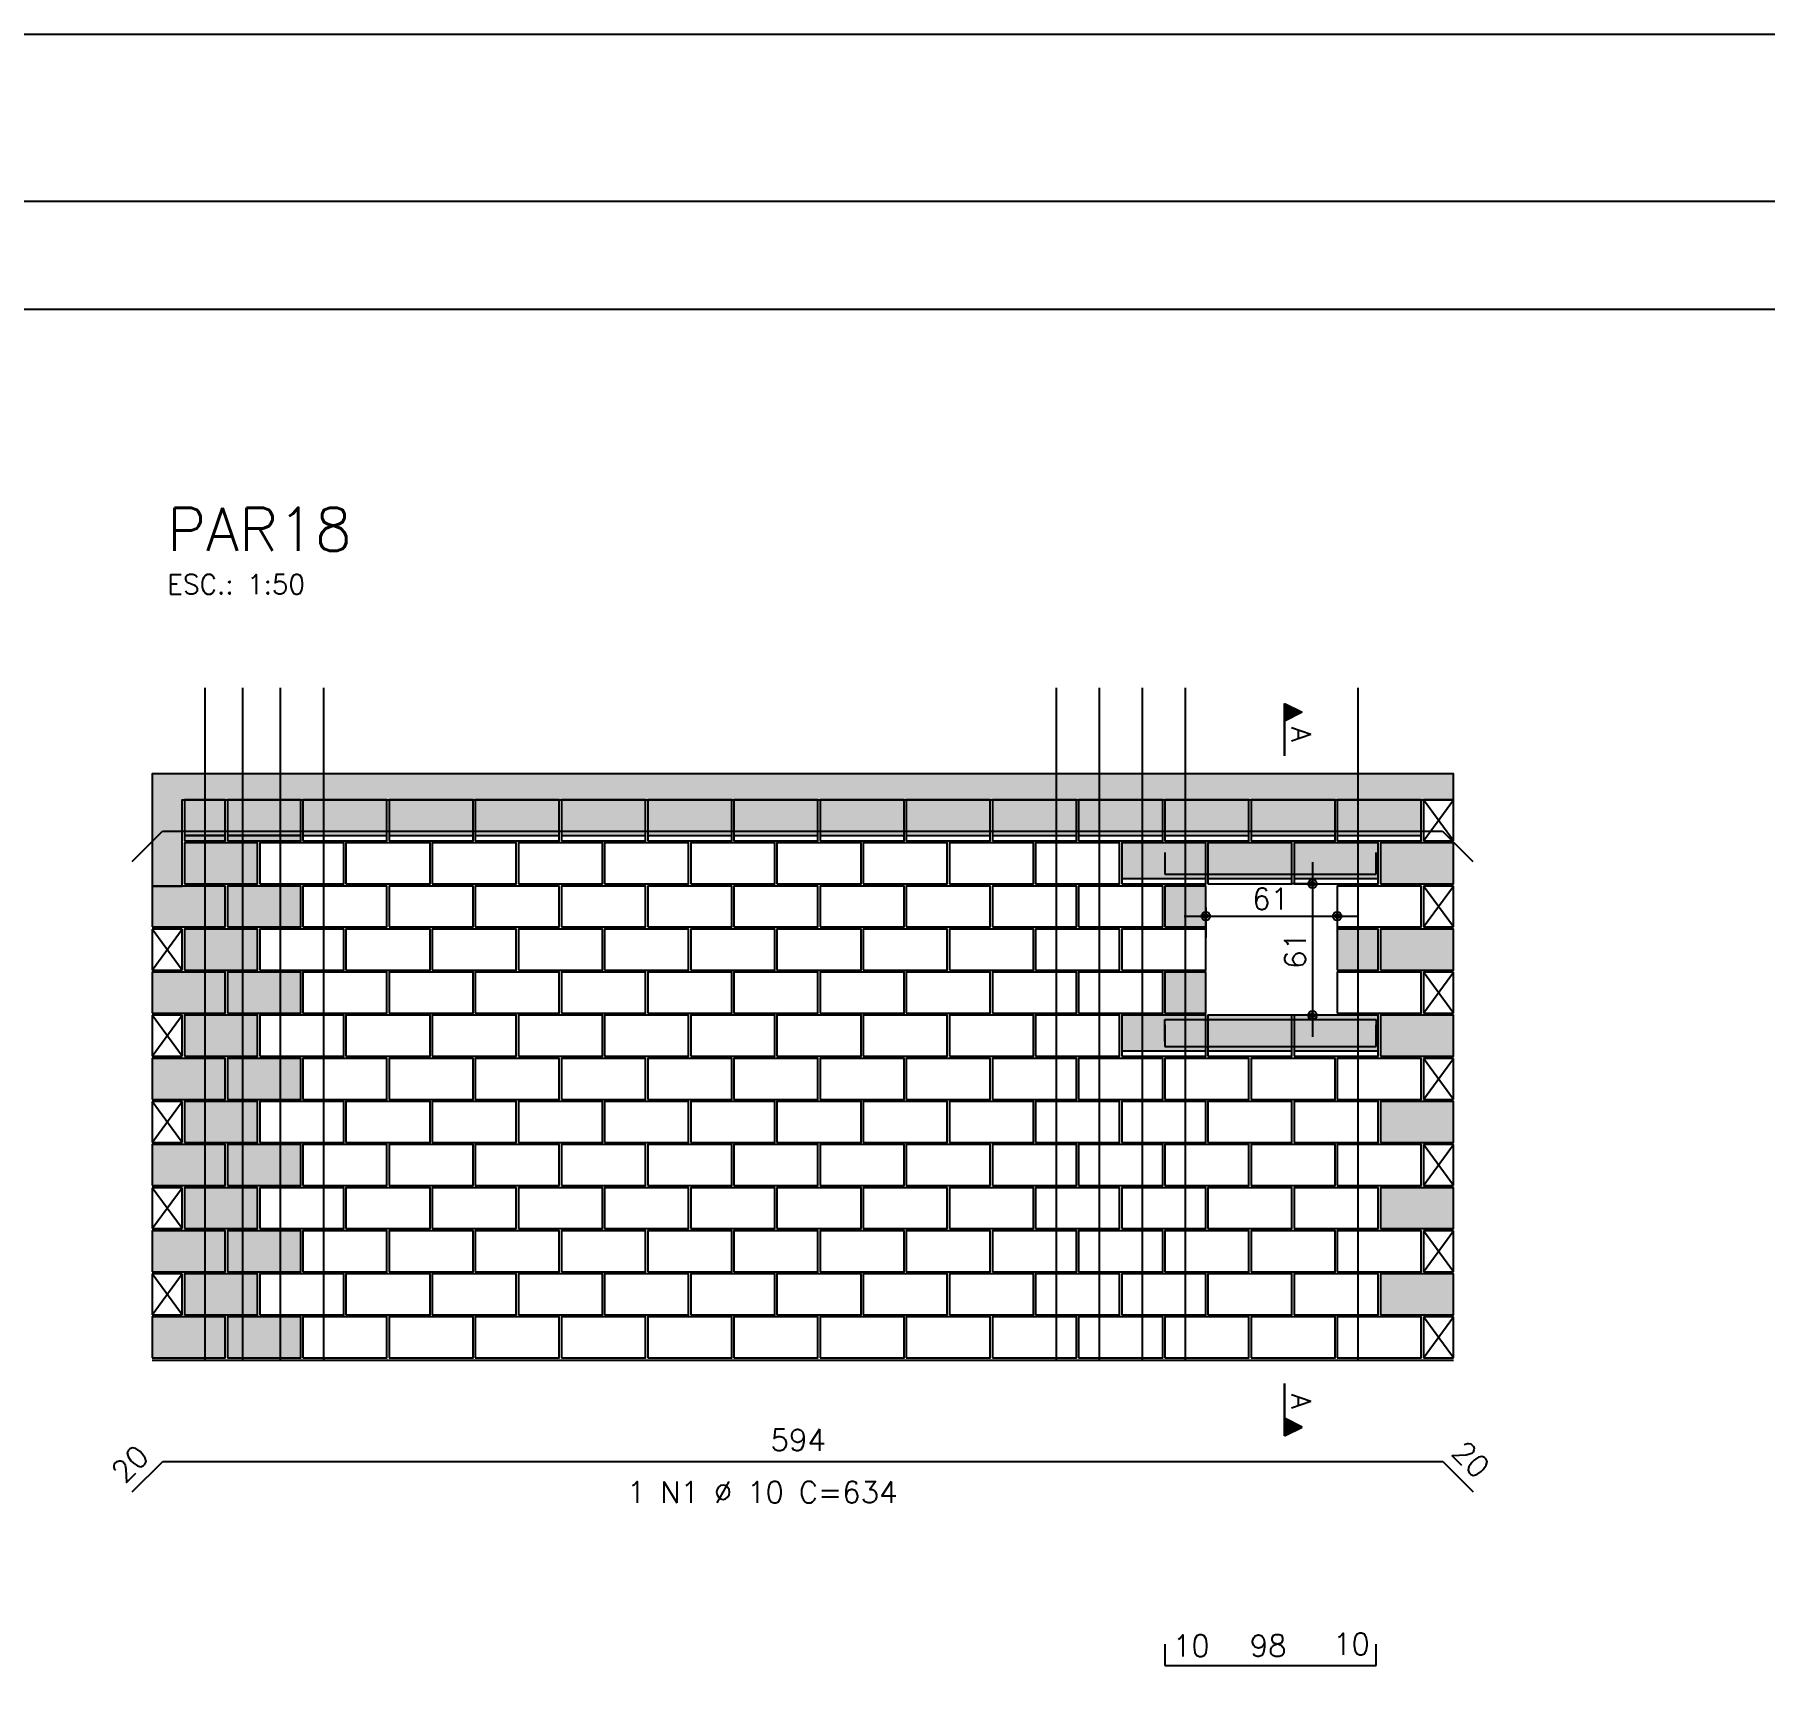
# Model space of a CAD drawing. Extents: x -1.9 to 86, y -1.6 to 61.
# Drawn here: x 48.91 to 64.97, y 45.73 to 60.95 of the extents above; entities that cross this region are included whole.
import ezdxf

# ---------------------------------------------------------------- set-up
doc = ezdxf.new("R2010")
doc.units = 0
doc.header["$MEASUREMENT"] = 0
doc.linetypes.add('HIDDEN', pattern=[9.525, 6.35, -3.175])
doc.layers.get('Defpoints').update_dxf_attribs({"linetype": 'CONTINUOUS'})
for name, color, linetype in [('ARQ_FOLHA', 7, 'CONTINUOUS'), ('PENA_01', 1, 'CONTINUOUS'), ('PENA_02', 2, 'CONTINUOUS'), ('PENA_03', 3, 'CONTINUOUS'), ('PENA_05', 5, 'CONTINUOUS'), ('PENA_06', 6, 'CONTINUOUS'), ('PENA_09', 254, 'CONTINUOUS'), ('PENA_11', 252, 'CONTINUOUS'), ('PENA_21', 100, 'CONTINUOUS'), ('PENA_23', 50, 'CONTINUOUS')]:
    doc.layers.add(name, color=color, linetype=linetype)
doc.styles.get("Standard").update_dxf_attribs({"font": 'ROMANS.SHX'})

msp = doc.modelspace()

# ---------------------------------------------------------------- linework, layer by layer
at = {"layer": 'ARQ_FOLHA', "color": 1}
for points in [[(0, 0), (84.1, 0), (84.1, 59.4), (0, 59.4)], [(2.5, 1), (83.1, 1), (83.1, 58.4), (2.5, 58.4)]]:
    msp.add_lwpolyline(points, close=True, dxfattribs=at)
at = {"layer": 'Defpoints', "color": 8, "linetype": 'HIDDEN', "ltscale": 100}
msp.add_lwpolyline([(-1.95, 60.95), (-1.95, -1.55), (86.05, -1.55), (86.05, 60.95)], close=True, dxfattribs=at)
at = {"layer": 'PENA_01', "linetype": 'Continuous'}
for p, q in [((50.304, 53.518), (50.684, 53.518)), ((50.704, 53.518), (51.384, 53.518)), ((51.404, 53.518), (52.184, 53.518)), ((52.204, 53.518), (52.984, 53.518)), ((53.004, 53.518), (53.784, 53.518)), ((53.804, 53.518), (54.584, 53.518)), ((54.604, 53.518), (55.384, 53.518)), ((55.404, 53.518), (56.184, 53.518)), ((56.204, 53.518), (56.984, 53.518)), ((57.004, 53.518), (57.784, 53.518)), ((57.804, 53.518), (58.584, 53.518)), ((58.604, 53.518), (59.384, 53.518)), ((59.404, 53.518), (60.184, 53.518)), ((60.204, 53.518), (60.984, 53.518)), ((61.004, 53.518), (61.784, 53.518)), ((60.774, 53.268), (60.774, 51.648)), ((59.004, 53.118), (59.784, 53.118)), ((59.804, 53.118), (60.584, 53.118)), ((60.794, 53.068), (60.574, 53.068)), ((60.604, 53.118), (61.384, 53.118)), ((59.784, 52.848), (59.784, 52.569)), ((61.004, 52.848), (61.004, 52.569)), ((59.584, 52.769), (61.204, 52.769)), ((60.794, 51.848), (60.574, 51.848)), ((59.004, 51.518), (59.784, 51.518)), ((59.804, 51.518), (60.584, 51.518)), ((60.604, 51.518), (61.384, 51.518))]:
    msp.add_line(p, q, dxfattribs=at)
at = {"layer": 'PENA_02', "linetype": 'Continuous'}
for p, q in [((62.084, 53.848), (61.804, 53.848)), ((61.804, 53.848), (61.804, 53.468)), ((62.084, 53.468), (62.084, 53.848)), ((61.804, 53.468), (62.084, 53.468)), ((62.084, 53.048), (61.804, 53.048)), ((61.804, 53.048), (61.804, 52.668)), ((62.084, 52.668), (62.084, 53.048)), ((61.804, 52.668), (62.084, 52.668)), ((50.284, 52.648), (50.004, 52.648)), ((50.004, 52.648), (50.004, 52.268)), ((50.284, 52.268), (50.284, 52.648)), ((50.004, 52.268), (50.284, 52.268)), ((62.084, 52.248), (61.804, 52.248)), ((61.804, 52.248), (61.804, 51.868)), ((62.084, 51.868), (62.084, 52.248)), ((61.804, 51.868), (62.084, 51.868)), ((50.284, 51.848), (50.004, 51.848)), ((50.004, 51.848), (50.004, 51.468)), ((50.284, 51.468), (50.284, 51.848)), ((50.004, 51.468), (50.284, 51.468)), ((62.084, 51.448), (61.804, 51.448)), ((61.804, 51.448), (61.804, 51.068)), ((62.084, 51.068), (62.084, 51.448)), ((61.804, 51.068), (62.084, 51.068)), ((50.284, 51.048), (50.004, 51.048)), ((50.004, 51.048), (50.004, 50.668)), ((50.284, 50.668), (50.284, 51.048)), ((50.004, 50.668), (50.284, 50.668)), ((62.084, 50.648), (61.804, 50.648)), ((61.804, 50.648), (61.804, 50.268)), ((62.084, 50.268), (62.084, 50.648)), ((61.804, 50.268), (62.084, 50.268)), ((50.284, 50.248), (50.004, 50.248)), ((50.004, 50.248), (50.004, 49.868)), ((50.284, 49.868), (50.284, 50.248)), ((50.004, 49.868), (50.284, 49.868)), ((62.084, 49.848), (61.804, 49.848)), ((61.804, 49.848), (61.804, 49.468)), ((62.084, 49.468), (62.084, 49.848)), ((61.804, 49.468), (62.084, 49.468)), ((50.284, 49.448), (50.004, 49.448)), ((50.004, 49.448), (50.004, 49.068)), ((50.284, 49.068), (50.284, 49.448)), ((50.004, 49.068), (50.284, 49.068)), ((62.084, 49.048), (61.804, 49.048)), ((61.804, 49.048), (61.804, 48.668)), ((62.084, 48.668), (62.084, 49.048)), ((50.004, 48.648), (62.084, 48.648)), ((61.804, 48.668), (62.084, 48.668))]:
    msp.add_line(p, q, dxfattribs=at)
for points in [[(62.084, 53.848), (62.084, 54.088), (50.004, 54.088), (50.004, 53.048), (50.284, 53.048), (50.284, 53.848), (62.084, 53.848)], [(50.304, 53.468), (50.684, 53.468), (50.684, 53.848), (50.304, 53.848), (50.304, 53.468)], [(50.704, 53.468), (51.384, 53.468), (51.384, 53.848), (50.704, 53.848), (50.704, 53.468)], [(51.404, 53.468), (52.184, 53.468), (52.184, 53.848), (51.404, 53.848), (51.404, 53.468)], [(52.204, 53.468), (52.984, 53.468), (52.984, 53.848), (52.204, 53.848), (52.204, 53.468)], [(53.004, 53.468), (53.784, 53.468), (53.784, 53.848), (53.004, 53.848), (53.004, 53.468)], [(53.804, 53.468), (54.584, 53.468), (54.584, 53.848), (53.804, 53.848), (53.804, 53.468)], [(54.604, 53.468), (55.384, 53.468), (55.384, 53.848), (54.604, 53.848), (54.604, 53.468)], [(55.404, 53.468), (56.184, 53.468), (56.184, 53.848), (55.404, 53.848), (55.404, 53.468)], [(56.204, 53.468), (56.984, 53.468), (56.984, 53.848), (56.204, 53.848), (56.204, 53.468)], [(57.004, 53.468), (57.784, 53.468), (57.784, 53.848), (57.004, 53.848), (57.004, 53.468)], [(57.804, 53.468), (58.584, 53.468), (58.584, 53.848), (57.804, 53.848), (57.804, 53.468)], [(58.604, 53.468), (59.384, 53.468), (59.384, 53.848), (58.604, 53.848), (58.604, 53.468)], [(59.404, 53.468), (60.184, 53.468), (60.184, 53.848), (59.404, 53.848), (59.404, 53.468)], [(60.204, 53.468), (60.984, 53.468), (60.984, 53.848), (60.204, 53.848), (60.204, 53.468)], [(61.004, 53.468), (61.784, 53.468), (61.784, 53.848), (61.004, 53.848), (61.004, 53.468)], [(50.304, 53.068), (50.984, 53.068), (50.984, 53.448), (50.304, 53.448), (50.304, 53.068)], [(51.004, 53.068), (51.784, 53.068), (51.784, 53.448), (51.004, 53.448), (51.004, 53.068)], [(51.804, 53.068), (52.584, 53.068), (52.584, 53.448), (51.804, 53.448), (51.804, 53.068)], [(52.604, 53.068), (53.384, 53.068), (53.384, 53.448), (52.604, 53.448), (52.604, 53.068)], [(53.404, 53.068), (54.184, 53.068), (54.184, 53.448), (53.404, 53.448), (53.404, 53.068)], [(54.204, 53.068), (54.984, 53.068), (54.984, 53.448), (54.204, 53.448), (54.204, 53.068)], [(55.004, 53.068), (55.784, 53.068), (55.784, 53.448), (55.004, 53.448), (55.004, 53.068)], [(55.804, 53.068), (56.584, 53.068), (56.584, 53.448), (55.804, 53.448), (55.804, 53.068)], [(56.604, 53.068), (57.384, 53.068), (57.384, 53.448), (56.604, 53.448), (56.604, 53.068)], [(57.404, 53.068), (58.184, 53.068), (58.184, 53.448), (57.404, 53.448), (57.404, 53.068)], [(58.204, 53.068), (58.984, 53.068), (58.984, 53.448), (58.204, 53.448), (58.204, 53.068)], [(59.004, 53.068), (59.784, 53.068), (59.784, 53.448), (59.004, 53.448), (59.004, 53.068)], [(59.804, 53.068), (60.584, 53.068), (60.584, 53.448), (59.804, 53.448), (59.804, 53.068)], [(60.604, 53.068), (61.384, 53.068), (61.384, 53.448), (60.604, 53.448), (60.604, 53.068)], [(61.404, 53.068), (62.084, 53.068), (62.084, 53.448), (61.404, 53.448), (61.404, 53.068)], [(50.004, 52.668), (50.684, 52.668), (50.684, 53.048), (50.004, 53.048), (50.004, 52.668)], [(50.704, 52.668), (51.384, 52.668), (51.384, 53.048), (50.704, 53.048), (50.704, 52.668)], [(51.404, 52.668), (52.184, 52.668), (52.184, 53.048), (51.404, 53.048), (51.404, 52.668)], [(52.204, 52.668), (52.984, 52.668), (52.984, 53.048), (52.204, 53.048), (52.204, 52.668)], [(53.004, 52.668), (53.784, 52.668), (53.784, 53.048), (53.004, 53.048), (53.004, 52.668)], [(53.804, 52.668), (54.584, 52.668), (54.584, 53.048), (53.804, 53.048), (53.804, 52.668)], [(54.604, 52.668), (55.384, 52.668), (55.384, 53.048), (54.604, 53.048), (54.604, 52.668)], [(55.404, 52.668), (56.184, 52.668), (56.184, 53.048), (55.404, 53.048), (55.404, 52.668)], [(56.204, 52.668), (56.984, 52.668), (56.984, 53.048), (56.204, 53.048), (56.204, 52.668)], [(57.004, 52.668), (57.784, 52.668), (57.784, 53.048), (57.004, 53.048), (57.004, 52.668)], [(57.804, 52.668), (58.584, 52.668), (58.584, 53.048), (57.804, 53.048), (57.804, 52.668)], [(58.604, 52.668), (59.384, 52.668), (59.384, 53.048), (58.604, 53.048), (58.604, 52.668)], [(59.404, 52.668), (59.784, 52.668), (59.784, 53.048), (59.404, 53.048), (59.404, 52.668)], [(61.004, 52.668), (61.784, 52.668), (61.784, 53.048), (61.004, 53.048), (61.004, 52.668)], [(50.304, 52.268), (50.984, 52.268), (50.984, 52.648), (50.304, 52.648), (50.304, 52.268)], [(51.004, 52.268), (51.784, 52.268), (51.784, 52.648), (51.004, 52.648), (51.004, 52.268)], [(51.804, 52.268), (52.584, 52.268), (52.584, 52.648), (51.804, 52.648), (51.804, 52.268)], [(52.604, 52.268), (53.384, 52.268), (53.384, 52.648), (52.604, 52.648), (52.604, 52.268)], [(53.404, 52.268), (54.184, 52.268), (54.184, 52.648), (53.404, 52.648), (53.404, 52.268)], [(54.204, 52.268), (54.984, 52.268), (54.984, 52.648), (54.204, 52.648), (54.204, 52.268)], [(55.004, 52.268), (55.784, 52.268), (55.784, 52.648), (55.004, 52.648), (55.004, 52.268)], [(55.804, 52.268), (56.584, 52.268), (56.584, 52.648), (55.804, 52.648), (55.804, 52.268)], [(56.604, 52.268), (57.384, 52.268), (57.384, 52.648), (56.604, 52.648), (56.604, 52.268)], [(57.404, 52.268), (58.184, 52.268), (58.184, 52.648), (57.404, 52.648), (57.404, 52.268)], [(58.204, 52.268), (58.984, 52.268), (58.984, 52.648), (58.204, 52.648), (58.204, 52.268)], [(59.004, 52.268), (59.784, 52.268), (59.784, 52.648), (59.004, 52.648), (59.004, 52.268)], [(61.004, 52.268), (61.384, 52.268), (61.384, 52.648), (61.004, 52.648), (61.004, 52.268)], [(61.404, 52.268), (62.084, 52.268), (62.084, 52.648), (61.404, 52.648), (61.404, 52.268)], [(50.004, 51.868), (50.684, 51.868), (50.684, 52.248), (50.004, 52.248), (50.004, 51.868)], [(50.704, 51.868), (51.384, 51.868), (51.384, 52.248), (50.704, 52.248), (50.704, 51.868)], [(51.404, 51.868), (52.184, 51.868), (52.184, 52.248), (51.404, 52.248), (51.404, 51.868)], [(52.204, 51.868), (52.984, 51.868), (52.984, 52.248), (52.204, 52.248), (52.204, 51.868)], [(53.004, 51.868), (53.784, 51.868), (53.784, 52.248), (53.004, 52.248), (53.004, 51.868)], [(53.804, 51.868), (54.584, 51.868), (54.584, 52.248), (53.804, 52.248), (53.804, 51.868)], [(54.604, 51.868), (55.384, 51.868), (55.384, 52.248), (54.604, 52.248), (54.604, 51.868)], [(55.404, 51.868), (56.184, 51.868), (56.184, 52.248), (55.404, 52.248), (55.404, 51.868)], [(56.204, 51.868), (56.984, 51.868), (56.984, 52.248), (56.204, 52.248), (56.204, 51.868)], [(57.004, 51.868), (57.784, 51.868), (57.784, 52.248), (57.004, 52.248), (57.004, 51.868)], [(57.804, 51.868), (58.584, 51.868), (58.584, 52.248), (57.804, 52.248), (57.804, 51.868)], [(58.604, 51.868), (59.384, 51.868), (59.384, 52.248), (58.604, 52.248), (58.604, 51.868)], [(59.404, 51.868), (59.784, 51.868), (59.784, 52.248), (59.404, 52.248), (59.404, 51.868)], [(61.004, 51.868), (61.784, 51.868), (61.784, 52.248), (61.004, 52.248), (61.004, 51.868)], [(50.304, 51.468), (50.984, 51.468), (50.984, 51.848), (50.304, 51.848), (50.304, 51.468)], [(51.004, 51.468), (51.784, 51.468), (51.784, 51.848), (51.004, 51.848), (51.004, 51.468)], [(51.804, 51.468), (52.584, 51.468), (52.584, 51.848), (51.804, 51.848), (51.804, 51.468)], [(52.604, 51.468), (53.384, 51.468), (53.384, 51.848), (52.604, 51.848), (52.604, 51.468)], [(53.404, 51.468), (54.184, 51.468), (54.184, 51.848), (53.404, 51.848), (53.404, 51.468)], [(54.204, 51.468), (54.984, 51.468), (54.984, 51.848), (54.204, 51.848), (54.204, 51.468)], [(55.004, 51.468), (55.784, 51.468), (55.784, 51.848), (55.004, 51.848), (55.004, 51.468)], [(55.804, 51.468), (56.584, 51.468), (56.584, 51.848), (55.804, 51.848), (55.804, 51.468)], [(56.604, 51.468), (57.384, 51.468), (57.384, 51.848), (56.604, 51.848), (56.604, 51.468)], [(57.404, 51.468), (58.184, 51.468), (58.184, 51.848), (57.404, 51.848), (57.404, 51.468)], [(58.204, 51.468), (58.984, 51.468), (58.984, 51.848), (58.204, 51.848), (58.204, 51.468)], [(59.004, 51.468), (59.784, 51.468), (59.784, 51.848), (59.004, 51.848), (59.004, 51.468)], [(59.804, 51.468), (60.584, 51.468), (60.584, 51.848), (59.804, 51.848), (59.804, 51.468)], [(60.604, 51.468), (61.384, 51.468), (61.384, 51.848), (60.604, 51.848), (60.604, 51.468)], [(61.404, 51.468), (62.084, 51.468), (62.084, 51.848), (61.404, 51.848), (61.404, 51.468)], [(50.004, 51.068), (50.684, 51.068), (50.684, 51.448), (50.004, 51.448), (50.004, 51.068)], [(50.704, 51.068), (51.384, 51.068), (51.384, 51.448), (50.704, 51.448), (50.704, 51.068)], [(51.404, 51.068), (52.184, 51.068), (52.184, 51.448), (51.404, 51.448), (51.404, 51.068)], [(52.204, 51.068), (52.984, 51.068), (52.984, 51.448), (52.204, 51.448), (52.204, 51.068)], [(53.004, 51.068), (53.784, 51.068), (53.784, 51.448), (53.004, 51.448), (53.004, 51.068)], [(53.804, 51.068), (54.584, 51.068), (54.584, 51.448), (53.804, 51.448), (53.804, 51.068)], [(54.604, 51.068), (55.384, 51.068), (55.384, 51.448), (54.604, 51.448), (54.604, 51.068)], [(55.404, 51.068), (56.184, 51.068), (56.184, 51.448), (55.404, 51.448), (55.404, 51.068)], [(56.204, 51.068), (56.984, 51.068), (56.984, 51.448), (56.204, 51.448), (56.204, 51.068)], [(57.004, 51.068), (57.784, 51.068), (57.784, 51.448), (57.004, 51.448), (57.004, 51.068)], [(57.804, 51.068), (58.584, 51.068), (58.584, 51.448), (57.804, 51.448), (57.804, 51.068)], [(58.604, 51.068), (59.384, 51.068), (59.384, 51.448), (58.604, 51.448), (58.604, 51.068)], [(59.404, 51.068), (60.184, 51.068), (60.184, 51.448), (59.404, 51.448), (59.404, 51.068)], [(60.204, 51.068), (60.984, 51.068), (60.984, 51.448), (60.204, 51.448), (60.204, 51.068)], [(61.004, 51.068), (61.784, 51.068), (61.784, 51.448), (61.004, 51.448), (61.004, 51.068)], [(50.304, 50.668), (50.984, 50.668), (50.984, 51.048), (50.304, 51.048), (50.304, 50.668)], [(51.004, 50.668), (51.784, 50.668), (51.784, 51.048), (51.004, 51.048), (51.004, 50.668)], [(51.804, 50.668), (52.584, 50.668), (52.584, 51.048), (51.804, 51.048), (51.804, 50.668)], [(52.604, 50.668), (53.384, 50.668), (53.384, 51.048), (52.604, 51.048), (52.604, 50.668)], [(53.404, 50.668), (54.184, 50.668), (54.184, 51.048), (53.404, 51.048), (53.404, 50.668)], [(54.204, 50.668), (54.984, 50.668), (54.984, 51.048), (54.204, 51.048), (54.204, 50.668)], [(55.004, 50.668), (55.784, 50.668), (55.784, 51.048), (55.004, 51.048), (55.004, 50.668)], [(55.804, 50.668), (56.584, 50.668), (56.584, 51.048), (55.804, 51.048), (55.804, 50.668)], [(56.604, 50.668), (57.384, 50.668), (57.384, 51.048), (56.604, 51.048), (56.604, 50.668)], [(57.404, 50.668), (58.184, 50.668), (58.184, 51.048), (57.404, 51.048), (57.404, 50.668)], [(58.204, 50.668), (58.984, 50.668), (58.984, 51.048), (58.204, 51.048), (58.204, 50.668)], [(59.004, 50.668), (59.784, 50.668), (59.784, 51.048), (59.004, 51.048), (59.004, 50.668)], [(59.804, 50.668), (60.584, 50.668), (60.584, 51.048), (59.804, 51.048), (59.804, 50.668)], [(60.604, 50.668), (61.384, 50.668), (61.384, 51.048), (60.604, 51.048), (60.604, 50.668)], [(61.404, 50.668), (62.084, 50.668), (62.084, 51.048), (61.404, 51.048), (61.404, 50.668)], [(50.004, 50.268), (50.684, 50.268), (50.684, 50.648), (50.004, 50.648), (50.004, 50.268)], [(50.704, 50.268), (51.384, 50.268), (51.384, 50.648), (50.704, 50.648), (50.704, 50.268)], [(51.404, 50.268), (52.184, 50.268), (52.184, 50.648), (51.404, 50.648), (51.404, 50.268)], [(52.204, 50.268), (52.984, 50.268), (52.984, 50.648), (52.204, 50.648), (52.204, 50.268)], [(53.004, 50.268), (53.784, 50.268), (53.784, 50.648), (53.004, 50.648), (53.004, 50.268)], [(53.804, 50.268), (54.584, 50.268), (54.584, 50.648), (53.804, 50.648), (53.804, 50.268)], [(54.604, 50.268), (55.384, 50.268), (55.384, 50.648), (54.604, 50.648), (54.604, 50.268)], [(55.404, 50.268), (56.184, 50.268), (56.184, 50.648), (55.404, 50.648), (55.404, 50.268)], [(56.204, 50.268), (56.984, 50.268), (56.984, 50.648), (56.204, 50.648), (56.204, 50.268)], [(57.004, 50.268), (57.784, 50.268), (57.784, 50.648), (57.004, 50.648), (57.004, 50.268)], [(57.804, 50.268), (58.584, 50.268), (58.584, 50.648), (57.804, 50.648), (57.804, 50.268)], [(58.604, 50.268), (59.384, 50.268), (59.384, 50.648), (58.604, 50.648), (58.604, 50.268)], [(59.404, 50.268), (60.184, 50.268), (60.184, 50.648), (59.404, 50.648), (59.404, 50.268)], [(60.204, 50.268), (60.984, 50.268), (60.984, 50.648), (60.204, 50.648), (60.204, 50.268)], [(61.004, 50.268), (61.784, 50.268), (61.784, 50.648), (61.004, 50.648), (61.004, 50.268)], [(50.304, 49.868), (50.984, 49.868), (50.984, 50.248), (50.304, 50.248), (50.304, 49.868)], [(51.004, 49.868), (51.784, 49.868), (51.784, 50.248), (51.004, 50.248), (51.004, 49.868)], [(51.804, 49.868), (52.584, 49.868), (52.584, 50.248), (51.804, 50.248), (51.804, 49.868)], [(52.604, 49.868), (53.384, 49.868), (53.384, 50.248), (52.604, 50.248), (52.604, 49.868)], [(53.404, 49.868), (54.184, 49.868), (54.184, 50.248), (53.404, 50.248), (53.404, 49.868)], [(54.204, 49.868), (54.984, 49.868), (54.984, 50.248), (54.204, 50.248), (54.204, 49.868)], [(55.004, 49.868), (55.784, 49.868), (55.784, 50.248), (55.004, 50.248), (55.004, 49.868)], [(55.804, 49.868), (56.584, 49.868), (56.584, 50.248), (55.804, 50.248), (55.804, 49.868)], [(56.604, 49.868), (57.384, 49.868), (57.384, 50.248), (56.604, 50.248), (56.604, 49.868)], [(57.404, 49.868), (58.184, 49.868), (58.184, 50.248), (57.404, 50.248), (57.404, 49.868)], [(58.204, 49.868), (58.984, 49.868), (58.984, 50.248), (58.204, 50.248), (58.204, 49.868)], [(59.004, 49.868), (59.784, 49.868), (59.784, 50.248), (59.004, 50.248), (59.004, 49.868)], [(59.804, 49.868), (60.584, 49.868), (60.584, 50.248), (59.804, 50.248), (59.804, 49.868)], [(60.604, 49.868), (61.384, 49.868), (61.384, 50.248), (60.604, 50.248), (60.604, 49.868)], [(61.404, 49.868), (62.084, 49.868), (62.084, 50.248), (61.404, 50.248), (61.404, 49.868)], [(50.004, 49.468), (50.684, 49.468), (50.684, 49.848), (50.004, 49.848), (50.004, 49.468)], [(50.704, 49.468), (51.384, 49.468), (51.384, 49.848), (50.704, 49.848), (50.704, 49.468)], [(51.404, 49.468), (52.184, 49.468), (52.184, 49.848), (51.404, 49.848), (51.404, 49.468)], [(52.204, 49.468), (52.984, 49.468), (52.984, 49.848), (52.204, 49.848), (52.204, 49.468)], [(53.004, 49.468), (53.784, 49.468), (53.784, 49.848), (53.004, 49.848), (53.004, 49.468)], [(53.804, 49.468), (54.584, 49.468), (54.584, 49.848), (53.804, 49.848), (53.804, 49.468)], [(54.604, 49.468), (55.384, 49.468), (55.384, 49.848), (54.604, 49.848), (54.604, 49.468)], [(55.404, 49.468), (56.184, 49.468), (56.184, 49.848), (55.404, 49.848), (55.404, 49.468)], [(56.204, 49.468), (56.984, 49.468), (56.984, 49.848), (56.204, 49.848), (56.204, 49.468)], [(57.004, 49.468), (57.784, 49.468), (57.784, 49.848), (57.004, 49.848), (57.004, 49.468)], [(57.804, 49.468), (58.584, 49.468), (58.584, 49.848), (57.804, 49.848), (57.804, 49.468)], [(58.604, 49.468), (59.384, 49.468), (59.384, 49.848), (58.604, 49.848), (58.604, 49.468)], [(59.404, 49.468), (60.184, 49.468), (60.184, 49.848), (59.404, 49.848), (59.404, 49.468)], [(60.204, 49.468), (60.984, 49.468), (60.984, 49.848), (60.204, 49.848), (60.204, 49.468)], [(61.004, 49.468), (61.784, 49.468), (61.784, 49.848), (61.004, 49.848), (61.004, 49.468)], [(50.304, 49.068), (50.984, 49.068), (50.984, 49.448), (50.304, 49.448), (50.304, 49.068)], [(51.004, 49.068), (51.784, 49.068), (51.784, 49.448), (51.004, 49.448), (51.004, 49.068)], [(51.804, 49.068), (52.584, 49.068), (52.584, 49.448), (51.804, 49.448), (51.804, 49.068)], [(52.604, 49.068), (53.384, 49.068), (53.384, 49.448), (52.604, 49.448), (52.604, 49.068)], [(53.404, 49.068), (54.184, 49.068), (54.184, 49.448), (53.404, 49.448), (53.404, 49.068)], [(54.204, 49.068), (54.984, 49.068), (54.984, 49.448), (54.204, 49.448), (54.204, 49.068)], [(55.004, 49.068), (55.784, 49.068), (55.784, 49.448), (55.004, 49.448), (55.004, 49.068)], [(55.804, 49.068), (56.584, 49.068), (56.584, 49.448), (55.804, 49.448), (55.804, 49.068)], [(56.604, 49.068), (57.384, 49.068), (57.384, 49.448), (56.604, 49.448), (56.604, 49.068)], [(57.404, 49.068), (58.184, 49.068), (58.184, 49.448), (57.404, 49.448), (57.404, 49.068)], [(58.204, 49.068), (58.984, 49.068), (58.984, 49.448), (58.204, 49.448), (58.204, 49.068)], [(59.004, 49.068), (59.784, 49.068), (59.784, 49.448), (59.004, 49.448), (59.004, 49.068)], [(59.804, 49.068), (60.584, 49.068), (60.584, 49.448), (59.804, 49.448), (59.804, 49.068)], [(60.604, 49.068), (61.384, 49.068), (61.384, 49.448), (60.604, 49.448), (60.604, 49.068)], [(61.404, 49.068), (62.084, 49.068), (62.084, 49.448), (61.404, 49.448), (61.404, 49.068)], [(50.004, 48.668), (50.684, 48.668), (50.684, 49.048), (50.004, 49.048), (50.004, 48.668)], [(50.704, 48.668), (51.384, 48.668), (51.384, 49.048), (50.704, 49.048), (50.704, 48.668)], [(51.404, 48.668), (52.184, 48.668), (52.184, 49.048), (51.404, 49.048), (51.404, 48.668)], [(52.204, 48.668), (52.984, 48.668), (52.984, 49.048), (52.204, 49.048), (52.204, 48.668)], [(53.004, 48.668), (53.784, 48.668), (53.784, 49.048), (53.004, 49.048), (53.004, 48.668)], [(53.804, 48.668), (54.584, 48.668), (54.584, 49.048), (53.804, 49.048), (53.804, 48.668)], [(54.604, 48.668), (55.384, 48.668), (55.384, 49.048), (54.604, 49.048), (54.604, 48.668)], [(55.404, 48.668), (56.184, 48.668), (56.184, 49.048), (55.404, 49.048), (55.404, 48.668)], [(56.204, 48.668), (56.984, 48.668), (56.984, 49.048), (56.204, 49.048), (56.204, 48.668)], [(57.004, 48.668), (57.784, 48.668), (57.784, 49.048), (57.004, 49.048), (57.004, 48.668)], [(57.804, 48.668), (58.584, 48.668), (58.584, 49.048), (57.804, 49.048), (57.804, 48.668)], [(58.604, 48.668), (59.384, 48.668), (59.384, 49.048), (58.604, 49.048), (58.604, 48.668)], [(59.404, 48.668), (60.184, 48.668), (60.184, 49.048), (59.404, 49.048), (59.404, 48.668)], [(60.204, 48.668), (60.984, 48.668), (60.984, 49.048), (60.204, 49.048), (60.204, 48.668)], [(61.004, 48.668), (61.784, 48.668), (61.784, 49.048), (61.004, 49.048), (61.004, 48.668)]]:
    msp.add_lwpolyline(points, dxfattribs=at)
for centre, radius in [((60.774, 53.068), 0.04), ((60.774, 53.068), 0.02), ((59.784, 52.769), 0.04), ((59.784, 52.769), 0.02), ((61.004, 52.769), 0.04), ((61.004, 52.769), 0.02), ((60.774, 51.848), 0.04), ((60.774, 51.848), 0.02)]:
    msp.add_circle(centre, radius, dxfattribs=at)
at = {"layer": 'PENA_03', "linetype": 'Continuous'}
for p, q in [((60.513, 54.256), (60.513, 54.743)), ((60.513, 54.743), (60.679, 54.66)), ((60.514, 54.741), (60.514, 54.578)), ((60.514, 54.741), (60.677, 54.66)), ((60.677, 54.66), (60.514, 54.578)), ((60.679, 54.66), (60.514, 54.577)), ((60.526, 54.736), (60.526, 54.583)), ((60.539, 54.73), (60.539, 54.589)), ((60.551, 54.723), (60.551, 54.596)), ((60.564, 54.717), (60.564, 54.602)), ((60.577, 54.711), (60.577, 54.609)), ((60.59, 54.704), (60.59, 54.615)), ((60.602, 54.698), (60.602, 54.621)), ((60.615, 54.691), (60.615, 54.628)), ((60.628, 54.685), (60.628, 54.634)), ((60.641, 54.679), (60.641, 54.64)), ((60.653, 54.672), (60.653, 54.647)), ((60.666, 54.666), (60.666, 54.653)), ((60.514, 54.577), (60.514, 54.256)), ((61.804, 53.468), (62.084, 53.848)), ((62.084, 53.468), (61.804, 53.848)), ((61.804, 52.668), (62.084, 53.048)), ((62.084, 52.668), (61.804, 53.048)), ((50.004, 52.268), (50.284, 52.648)), ((50.284, 52.268), (50.004, 52.648)), ((61.804, 51.868), (62.084, 52.248)), ((62.084, 51.868), (61.804, 52.248)), ((50.004, 51.468), (50.284, 51.848)), ((50.284, 51.468), (50.004, 51.848)), ((61.804, 51.068), (62.084, 51.448)), ((62.084, 51.068), (61.804, 51.448)), ((50.004, 50.668), (50.284, 51.048)), ((50.284, 50.668), (50.004, 51.048)), ((61.804, 50.268), (62.084, 50.648)), ((62.084, 50.268), (61.804, 50.648)), ((50.004, 49.868), (50.284, 50.248)), ((50.284, 49.868), (50.004, 50.248)), ((61.804, 49.468), (62.084, 49.848)), ((62.084, 49.468), (61.804, 49.848)), ((50.004, 49.068), (50.284, 49.448)), ((50.284, 49.068), (50.004, 49.448)), ((61.804, 48.668), (62.084, 49.048)), ((62.084, 48.668), (61.804, 49.048)), ((60.513, 48.43), (60.513, 47.944)), ((60.514, 48.11), (60.514, 48.43)), ((60.513, 47.944), (60.679, 48.027)), ((60.679, 48.027), (60.514, 48.11)), ((60.514, 47.945), (60.514, 48.109)), ((60.677, 48.027), (60.514, 48.109)), ((60.514, 47.945), (60.677, 48.027)), ((60.526, 47.95), (60.526, 48.104)), ((60.539, 47.957), (60.539, 48.097)), ((60.551, 47.963), (60.551, 48.091)), ((60.564, 47.97), (60.564, 48.084)), ((60.577, 47.976), (60.577, 48.078)), ((60.59, 47.982), (60.59, 48.072)), ((60.602, 47.989), (60.602, 48.065)), ((60.615, 47.995), (60.615, 48.059)), ((60.628, 48.001), (60.628, 48.052)), ((60.641, 48.008), (60.641, 48.046)), ((60.653, 48.014), (60.653, 48.04)), ((60.666, 48.021), (60.666, 48.033))]:
    msp.add_line(p, q, dxfattribs=at)
at = {"layer": 'PENA_05', "linetype": 'Continuous'}
for p, q in [((49.818, 53.275), (50.101, 53.558)), ((50.101, 53.558), (61.981, 53.558)), ((61.981, 53.558), (62.264, 53.275)), ((59.404, 53.358), (59.404, 53.158)), ((61.364, 53.158), (61.364, 53.358)), ((59.404, 53.158), (61.364, 53.158)), ((59.404, 51.608), (59.404, 51.808)), ((59.404, 51.808), (61.364, 51.808)), ((59.404, 51.758), (59.404, 51.558)), ((61.364, 51.808), (61.364, 51.608)), ((61.364, 51.558), (61.364, 51.758)), ((59.404, 51.558), (61.364, 51.558)), ((49.821, 47.424), (50.104, 47.707)), ((50.104, 47.707), (61.984, 47.707)), ((61.984, 47.707), (62.266, 47.424)), ((59.404, 46.013), (59.404, 45.813)), ((61.364, 45.813), (61.364, 46.013)), ((59.404, 45.813), (61.364, 45.813))]:
    msp.add_line(p, q, dxfattribs=at)
for points in [[(50.494, 54.888), (50.494, 48.648)], [(50.844, 54.888), (50.844, 48.648)], [(51.194, 54.888), (51.194, 48.648)], [(51.594, 54.888), (51.594, 48.648)], [(58.394, 54.888), (58.394, 48.648)], [(58.794, 54.888), (58.794, 48.648)], [(59.194, 54.888), (59.194, 48.648)], [(59.594, 54.888), (59.594, 48.648)], [(61.194, 54.888), (61.194, 48.648)]]:
    msp.add_lwpolyline(points, dxfattribs=at)
at = {"layer": 'PENA_09', "linetype": 'Continuous'}
for points in [[(50.304, 53.518), (50.684, 53.518), (50.684, 53.848), (50.304, 53.848), (50.304, 53.518)], [(50.704, 53.518), (51.384, 53.518), (51.384, 53.848), (50.704, 53.848), (50.704, 53.518)], [(51.404, 53.518), (52.184, 53.518), (52.184, 53.848), (51.404, 53.848), (51.404, 53.518)], [(52.204, 53.518), (52.984, 53.518), (52.984, 53.848), (52.204, 53.848), (52.204, 53.518)], [(53.004, 53.518), (53.784, 53.518), (53.784, 53.848), (53.004, 53.848), (53.004, 53.518)], [(53.804, 53.518), (54.584, 53.518), (54.584, 53.848), (53.804, 53.848), (53.804, 53.518)], [(54.604, 53.518), (55.384, 53.518), (55.384, 53.848), (54.604, 53.848), (54.604, 53.518)], [(55.404, 53.518), (56.184, 53.518), (56.184, 53.848), (55.404, 53.848), (55.404, 53.518)], [(56.204, 53.518), (56.984, 53.518), (56.984, 53.848), (56.204, 53.848), (56.204, 53.518)], [(57.004, 53.518), (57.784, 53.518), (57.784, 53.848), (57.004, 53.848), (57.004, 53.518)], [(57.804, 53.518), (58.584, 53.518), (58.584, 53.848), (57.804, 53.848), (57.804, 53.518)], [(58.604, 53.518), (59.384, 53.518), (59.384, 53.848), (58.604, 53.848), (58.604, 53.518)], [(59.404, 53.518), (60.184, 53.518), (60.184, 53.848), (59.404, 53.848), (59.404, 53.518)], [(60.204, 53.518), (60.984, 53.518), (60.984, 53.848), (60.204, 53.848), (60.204, 53.518)], [(61.004, 53.518), (61.784, 53.518), (61.784, 53.848), (61.004, 53.848), (61.004, 53.518)], [(59.004, 53.118), (59.784, 53.118), (59.784, 53.448), (59.004, 53.448), (59.004, 53.118)], [(59.804, 53.118), (60.584, 53.118), (60.584, 53.448), (59.804, 53.448), (59.804, 53.118)], [(60.604, 53.118), (61.384, 53.118), (61.384, 53.448), (60.604, 53.448), (60.604, 53.118)], [(59.004, 51.518), (59.784, 51.518), (59.784, 51.848), (59.004, 51.848), (59.004, 51.518)], [(59.804, 51.518), (60.584, 51.518), (60.584, 51.848), (59.804, 51.848), (59.804, 51.518)], [(60.604, 51.518), (61.384, 51.518), (61.384, 51.848), (60.604, 51.848), (60.604, 51.518)]]:
    msp.add_lwpolyline(points, dxfattribs=at)
for points in [[(50.304, 53.518), (50.684, 53.518), (50.684, 53.848)], [(50.304, 53.518), (50.684, 53.848), (50.304, 53.848)], [(50.304, 53.518), (50.304, 53.848), (50.304, 53.518)], [(50.704, 53.518), (51.384, 53.518), (51.384, 53.848)], [(50.704, 53.518), (51.384, 53.848), (50.704, 53.848)], [(50.704, 53.518), (50.704, 53.848), (50.704, 53.518)], [(51.404, 53.518), (52.184, 53.518), (52.184, 53.848)], [(51.404, 53.518), (52.184, 53.848), (51.404, 53.848)], [(51.404, 53.518), (51.404, 53.848), (51.404, 53.518)], [(52.204, 53.518), (52.984, 53.518), (52.984, 53.848)], [(52.204, 53.518), (52.984, 53.848), (52.204, 53.848)], [(52.204, 53.518), (52.204, 53.848), (52.204, 53.518)], [(53.004, 53.518), (53.784, 53.518), (53.784, 53.848)], [(53.004, 53.518), (53.784, 53.848), (53.004, 53.848)], [(53.004, 53.518), (53.004, 53.848), (53.004, 53.518)], [(53.804, 53.518), (54.584, 53.518), (54.584, 53.848)], [(53.804, 53.518), (54.584, 53.848), (53.804, 53.848)], [(53.804, 53.518), (53.804, 53.848), (53.804, 53.518)], [(54.604, 53.518), (55.384, 53.518), (55.384, 53.848)], [(54.604, 53.518), (55.384, 53.848), (54.604, 53.848)], [(54.604, 53.518), (54.604, 53.848), (54.604, 53.518)], [(55.404, 53.518), (56.184, 53.518), (56.184, 53.848)], [(55.404, 53.518), (56.184, 53.848), (55.404, 53.848)], [(55.404, 53.518), (55.404, 53.848), (55.404, 53.518)], [(56.204, 53.518), (56.984, 53.518), (56.984, 53.848)], [(56.204, 53.518), (56.984, 53.848), (56.204, 53.848)], [(56.204, 53.518), (56.204, 53.848), (56.204, 53.518)], [(57.004, 53.518), (57.784, 53.518), (57.784, 53.848)], [(57.004, 53.518), (57.784, 53.848), (57.004, 53.848)], [(57.004, 53.518), (57.004, 53.848), (57.004, 53.518)], [(57.804, 53.518), (58.584, 53.518), (58.584, 53.848)], [(57.804, 53.518), (58.584, 53.848), (57.804, 53.848)], [(57.804, 53.518), (57.804, 53.848), (57.804, 53.518)], [(58.604, 53.518), (59.384, 53.518), (59.384, 53.848)], [(58.604, 53.518), (59.384, 53.848), (58.604, 53.848)], [(58.604, 53.518), (58.604, 53.848), (58.604, 53.518)], [(59.404, 53.518), (60.184, 53.518), (60.184, 53.848)], [(59.404, 53.518), (60.184, 53.848), (59.404, 53.848)], [(59.404, 53.518), (59.404, 53.848), (59.404, 53.518)], [(60.204, 53.518), (60.984, 53.518), (60.984, 53.848)], [(60.204, 53.518), (60.984, 53.848), (60.204, 53.848)], [(60.204, 53.518), (60.204, 53.848), (60.204, 53.518)], [(61.004, 53.518), (61.784, 53.518), (61.784, 53.848)], [(61.004, 53.518), (61.784, 53.848), (61.004, 53.848)], [(61.004, 53.518), (61.004, 53.848), (61.004, 53.518)], [(59.004, 53.118), (59.784, 53.118), (59.784, 53.448)], [(59.004, 53.118), (59.784, 53.448), (59.004, 53.448)], [(59.004, 53.118), (59.004, 53.448), (59.004, 53.118)], [(59.804, 53.118), (60.584, 53.118), (60.584, 53.448)], [(59.804, 53.118), (60.584, 53.448), (59.804, 53.448)], [(59.804, 53.118), (59.804, 53.448), (59.804, 53.118)], [(60.604, 53.118), (61.384, 53.118), (61.384, 53.448)], [(60.604, 53.118), (61.384, 53.448), (60.604, 53.448)], [(60.604, 53.118), (60.604, 53.448), (60.604, 53.118)], [(59.004, 51.518), (59.784, 51.518), (59.784, 51.848)], [(59.004, 51.518), (59.784, 51.848), (59.004, 51.848)], [(59.004, 51.518), (59.004, 51.848), (59.004, 51.518)], [(59.804, 51.518), (60.584, 51.518), (60.584, 51.848)], [(59.804, 51.518), (60.584, 51.848), (59.804, 51.848)], [(59.804, 51.518), (59.804, 51.848), (59.804, 51.518)], [(60.604, 51.518), (61.384, 51.518), (61.384, 51.848)], [(60.604, 51.518), (61.384, 51.848), (60.604, 51.848)], [(60.604, 51.518), (60.604, 51.848), (60.604, 51.518)]]:
    msp.add_solid(points, dxfattribs=at)
at = {"layer": 'PENA_11', "linetype": 'Continuous'}
for points in [[(50.004, 53.048), (50.284, 53.048), (50.004, 54.088)], [(50.284, 53.048), (50.284, 53.848), (50.004, 54.088)], [(50.004, 54.088), (50.284, 53.848), (62.084, 54.088)], [(50.284, 53.848), (62.084, 53.848), (62.084, 54.088)]]:
    msp.add_solid(points, dxfattribs=at)
at = {"layer": 'PENA_21', "linetype": 'Continuous'}
for points in [[(50.704, 53.468), (51.384, 53.468), (51.384, 53.518), (50.704, 53.518), (50.704, 53.468)], [(50.304, 53.068), (50.984, 53.068), (50.984, 53.448), (50.304, 53.448), (50.304, 53.068)], [(61.404, 53.068), (62.084, 53.068), (62.084, 53.448), (61.404, 53.448), (61.404, 53.068)], [(50.004, 52.668), (50.684, 52.668), (50.684, 53.048), (50.004, 53.048), (50.004, 52.668)], [(50.704, 52.668), (51.384, 52.668), (51.384, 53.048), (50.704, 53.048), (50.704, 52.668)], [(50.304, 52.268), (50.984, 52.268), (50.984, 52.648), (50.304, 52.648), (50.304, 52.268)], [(61.404, 52.268), (62.084, 52.268), (62.084, 52.648), (61.404, 52.648), (61.404, 52.268)], [(50.004, 51.868), (50.684, 51.868), (50.684, 52.248), (50.004, 52.248), (50.004, 51.868)], [(50.704, 51.868), (51.384, 51.868), (51.384, 52.248), (50.704, 52.248), (50.704, 51.868)], [(50.304, 51.468), (50.984, 51.468), (50.984, 51.848), (50.304, 51.848), (50.304, 51.468)], [(61.404, 51.468), (62.084, 51.468), (62.084, 51.848), (61.404, 51.848), (61.404, 51.468)], [(50.004, 51.068), (50.684, 51.068), (50.684, 51.448), (50.004, 51.448), (50.004, 51.068)], [(50.704, 51.068), (51.384, 51.068), (51.384, 51.448), (50.704, 51.448), (50.704, 51.068)], [(50.304, 50.668), (50.984, 50.668), (50.984, 51.048), (50.304, 51.048), (50.304, 50.668)], [(61.404, 50.668), (62.084, 50.668), (62.084, 51.048), (61.404, 51.048), (61.404, 50.668)], [(50.004, 50.268), (50.684, 50.268), (50.684, 50.648), (50.004, 50.648), (50.004, 50.268)], [(50.704, 50.268), (51.384, 50.268), (51.384, 50.648), (50.704, 50.648), (50.704, 50.268)], [(50.304, 49.868), (50.984, 49.868), (50.984, 50.248), (50.304, 50.248), (50.304, 49.868)], [(61.404, 49.868), (62.084, 49.868), (62.084, 50.248), (61.404, 50.248), (61.404, 49.868)], [(50.004, 49.468), (50.684, 49.468), (50.684, 49.848), (50.004, 49.848), (50.004, 49.468)], [(50.704, 49.468), (51.384, 49.468), (51.384, 49.848), (50.704, 49.848), (50.704, 49.468)], [(50.304, 49.068), (50.984, 49.068), (50.984, 49.448), (50.304, 49.448), (50.304, 49.068)], [(61.404, 49.068), (62.084, 49.068), (62.084, 49.448), (61.404, 49.448), (61.404, 49.068)], [(50.004, 48.668), (50.684, 48.668), (50.684, 49.048), (50.004, 49.048), (50.004, 48.668)], [(50.704, 48.668), (51.384, 48.668), (51.384, 49.048), (50.704, 49.048), (50.704, 48.668)]]:
    msp.add_lwpolyline(points, dxfattribs=at)
for points in [[(50.704, 53.468), (51.384, 53.468), (51.384, 53.518)], [(50.704, 53.468), (51.384, 53.518), (50.704, 53.518)], [(50.704, 53.468), (50.704, 53.518), (50.704, 53.468)], [(50.304, 53.068), (50.984, 53.068), (50.984, 53.448)], [(50.304, 53.068), (50.984, 53.448), (50.304, 53.448)], [(50.304, 53.068), (50.304, 53.448), (50.304, 53.068)], [(61.404, 53.068), (62.084, 53.068), (62.084, 53.448)], [(61.404, 53.068), (62.084, 53.448), (61.404, 53.448)], [(61.404, 53.068), (61.404, 53.448), (61.404, 53.068)], [(50.004, 52.668), (50.684, 52.668), (50.684, 53.048)], [(50.004, 52.668), (50.684, 53.048), (50.004, 53.048)], [(50.004, 52.668), (50.004, 53.048), (50.004, 52.668)], [(50.704, 52.668), (51.384, 52.668), (51.384, 53.048)], [(50.704, 52.668), (51.384, 53.048), (50.704, 53.048)], [(50.704, 52.668), (50.704, 53.048), (50.704, 52.668)], [(50.304, 52.268), (50.984, 52.268), (50.984, 52.648)], [(50.304, 52.268), (50.984, 52.648), (50.304, 52.648)], [(50.304, 52.268), (50.304, 52.648), (50.304, 52.268)], [(61.404, 52.268), (62.084, 52.268), (62.084, 52.648)], [(61.404, 52.268), (62.084, 52.648), (61.404, 52.648)], [(61.404, 52.268), (61.404, 52.648), (61.404, 52.268)], [(50.004, 51.868), (50.684, 51.868), (50.684, 52.248)], [(50.004, 51.868), (50.684, 52.248), (50.004, 52.248)], [(50.004, 51.868), (50.004, 52.248), (50.004, 51.868)], [(50.704, 51.868), (51.384, 51.868), (51.384, 52.248)], [(50.704, 51.868), (51.384, 52.248), (50.704, 52.248)], [(50.704, 51.868), (50.704, 52.248), (50.704, 51.868)], [(50.304, 51.468), (50.984, 51.468), (50.984, 51.848)], [(50.304, 51.468), (50.984, 51.848), (50.304, 51.848)], [(50.304, 51.468), (50.304, 51.848), (50.304, 51.468)], [(61.404, 51.468), (62.084, 51.468), (62.084, 51.848)], [(61.404, 51.468), (62.084, 51.848), (61.404, 51.848)], [(61.404, 51.468), (61.404, 51.848), (61.404, 51.468)], [(50.004, 51.068), (50.684, 51.068), (50.684, 51.448)], [(50.004, 51.068), (50.684, 51.448), (50.004, 51.448)], [(50.004, 51.068), (50.004, 51.448), (50.004, 51.068)], [(50.704, 51.068), (51.384, 51.068), (51.384, 51.448)], [(50.704, 51.068), (51.384, 51.448), (50.704, 51.448)], [(50.704, 51.068), (50.704, 51.448), (50.704, 51.068)], [(50.304, 50.668), (50.984, 50.668), (50.984, 51.048)], [(50.304, 50.668), (50.984, 51.048), (50.304, 51.048)], [(50.304, 50.668), (50.304, 51.048), (50.304, 50.668)], [(61.404, 50.668), (62.084, 50.668), (62.084, 51.048)], [(61.404, 50.668), (62.084, 51.048), (61.404, 51.048)], [(61.404, 50.668), (61.404, 51.048), (61.404, 50.668)], [(50.004, 50.268), (50.684, 50.268), (50.684, 50.648)], [(50.004, 50.268), (50.684, 50.648), (50.004, 50.648)], [(50.004, 50.268), (50.004, 50.648), (50.004, 50.268)], [(50.704, 50.268), (51.384, 50.268), (51.384, 50.648)], [(50.704, 50.268), (51.384, 50.648), (50.704, 50.648)], [(50.704, 50.268), (50.704, 50.648), (50.704, 50.268)], [(50.304, 49.868), (50.984, 49.868), (50.984, 50.248)], [(50.304, 49.868), (50.984, 50.248), (50.304, 50.248)], [(50.304, 49.868), (50.304, 50.248), (50.304, 49.868)], [(61.404, 49.868), (62.084, 49.868), (62.084, 50.248)], [(61.404, 49.868), (62.084, 50.248), (61.404, 50.248)], [(61.404, 49.868), (61.404, 50.248), (61.404, 49.868)], [(50.004, 49.468), (50.684, 49.468), (50.684, 49.848)], [(50.004, 49.468), (50.684, 49.848), (50.004, 49.848)], [(50.004, 49.468), (50.004, 49.848), (50.004, 49.468)], [(50.704, 49.468), (51.384, 49.468), (51.384, 49.848)], [(50.704, 49.468), (51.384, 49.848), (50.704, 49.848)], [(50.704, 49.468), (50.704, 49.848), (50.704, 49.468)], [(50.304, 49.068), (50.984, 49.068), (50.984, 49.448)], [(50.304, 49.068), (50.984, 49.448), (50.304, 49.448)], [(50.304, 49.068), (50.304, 49.448), (50.304, 49.068)], [(61.404, 49.068), (62.084, 49.068), (62.084, 49.448)], [(61.404, 49.068), (62.084, 49.448), (61.404, 49.448)], [(61.404, 49.068), (61.404, 49.448), (61.404, 49.068)], [(50.004, 48.668), (50.684, 48.668), (50.684, 49.048)], [(50.004, 48.668), (50.684, 49.048), (50.004, 49.048)], [(50.004, 48.668), (50.004, 49.048), (50.004, 48.668)], [(50.704, 48.668), (51.384, 48.668), (51.384, 49.048)], [(50.704, 48.668), (51.384, 49.048), (50.704, 49.048)], [(50.704, 48.668), (50.704, 49.048), (50.704, 48.668)]]:
    msp.add_solid(points, dxfattribs=at)
at = {"layer": 'PENA_23', "linetype": 'Continuous'}
for points in [[(50.304, 53.468), (50.684, 53.468), (50.684, 53.518), (50.304, 53.518), (50.304, 53.468)], [(59.404, 52.668), (59.784, 52.668), (59.784, 53.048), (59.404, 53.048), (59.404, 52.668)], [(61.004, 52.268), (61.384, 52.268), (61.384, 52.648), (61.004, 52.648), (61.004, 52.268)], [(59.404, 51.868), (59.784, 51.868), (59.784, 52.248), (59.404, 52.248), (59.404, 51.868)]]:
    msp.add_lwpolyline(points, dxfattribs=at)
for points in [[(50.304, 53.468), (50.684, 53.468), (50.684, 53.518)], [(50.304, 53.468), (50.684, 53.518), (50.304, 53.518)], [(50.304, 53.468), (50.304, 53.518), (50.304, 53.468)], [(59.404, 52.668), (59.784, 52.668), (59.784, 53.048)], [(59.404, 52.668), (59.784, 53.048), (59.404, 53.048)], [(59.404, 52.668), (59.404, 53.048), (59.404, 52.668)], [(61.004, 52.268), (61.384, 52.268), (61.384, 52.648)], [(61.004, 52.268), (61.384, 52.648), (61.004, 52.648)], [(61.004, 52.268), (61.004, 52.648), (61.004, 52.268)], [(59.404, 51.868), (59.784, 51.868), (59.784, 52.248)], [(59.404, 51.868), (59.784, 52.248), (59.404, 52.248)], [(59.404, 51.868), (59.404, 52.248), (59.404, 51.868)]]:
    msp.add_solid(points, dxfattribs=at)

# ---------------------------------------------------------------- texts
at = {"layer": 'PENA_03', "linetype": 'Continuous'}
for s, height, p in [('ESC.: 1:50', 0.18, (50.144, 55.758)), ('61', 0.2, (60.214, 52.829)), ('594', 0.2, (55.744, 47.807)), ('1 N1 %%c 10 C=634', 0.2, (54.412, 47.322)), ('10', 0.2, (59.478, 45.897)), ('98', 0.2, (60.192, 45.897)), ('10', 0.2, (60.965, 45.913))]:
    msp.add_text(s, height=height, dxfattribs=at).set_placement(p)
for s, height, rotation, p in [('A', 0.18, 270, (60.58, 54.524)), ('61', 0.2, 90, (60.714, 52.278)), ('A', 0.18, 270, (60.58, 48.334)), ('20', 0.2, 315, (62.054, 47.777)), ('20', 0.2, 45, (49.75, 47.494))]:
    msp.add_text(s, height=height, rotation=rotation, dxfattribs=at).set_placement(p)
at = {"layer": 'PENA_06', "linetype": 'Continuous'}
msp.add_text('PAR18', height=0.4, dxfattribs=at).set_placement((50.144, 56.158))

doc.saveas('drawing.dxf')
